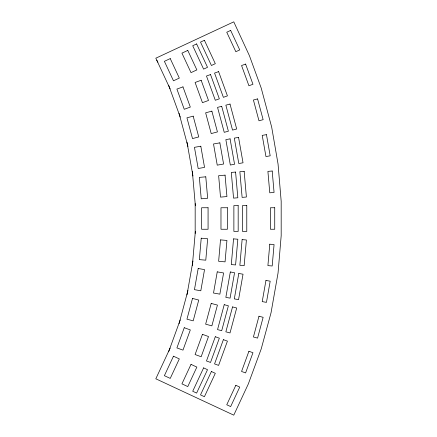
<?xml version="1.0" encoding="UTF-8"?>
<svg xmlns="http://www.w3.org/2000/svg" width="437" height="437" viewBox="0 0 437 437"><rect width="100%" height="100%" fill="white"/><g stroke="black" fill="none" stroke-linecap="round" stroke-linejoin="round"><path stroke-width="0.66" d="M192.367 265.483L195.366 231.206M186.981 294.899L192.952 261.015M179.05 323.741L187.954 290.507M168.633 351.774L180.208 319.971M170.119 348.125L155.818 378.797L233.773 415.15L248.314 383.97L261.228 348.863L271.038 312.766L278.052 272.978L281.182 235.701L281.182 201.299L278.052 164.022L271.688 127.162L261.228 88.137L249.461 55.805L233.773 21.85L155.818 58.203L170.119 88.875M156.768 60.246L157.894 62.196M168.633 85.226L180.208 117.029M179.05 113.259L187.954 146.493M186.981 142.101L192.952 175.985M192.367 171.517L195.366 205.794M195.17 203.549L195.17 233.451M201.228 238.192L199.354 259.616L205.783 260.179L207.657 238.755L201.228 238.192M220.51 239.88L218.637 261.304L225.06 261.867L226.934 240.443L220.51 239.88M233.549 238.864L231.299 264.571L235.587 264.942L237.832 239.236L233.549 238.864M242.12 239.613L239.869 265.319L244.152 265.696L246.402 239.989L242.12 239.613M269.776 244.19L267.903 265.614L272.191 265.986L274.065 244.567L269.776 244.19M198.185 268.487L194.454 289.665L200.807 290.785L204.538 269.613L198.185 268.487M217.244 271.852L213.513 293.03L219.866 294.15L223.597 272.972L217.244 271.852M230.326 271.972L225.847 297.384L230.081 298.132L234.56 272.721L230.326 271.972M238.799 273.469L234.314 298.881L238.553 299.629L243.032 274.212L238.799 273.469M265.953 280.439L262.216 301.617L266.455 302.36L270.186 281.188L265.953 280.439M192.515 298.405L186.949 319.174L193.181 320.845L198.748 300.077L192.515 298.405M211.208 303.415L205.641 324.183L211.874 325.855L217.44 305.086L211.208 303.415M224.23 304.676L217.55 329.602L221.701 330.716L228.382 305.791L224.23 304.676M232.539 306.905L225.858 331.83L230.009 332.939L236.69 308.014L232.539 306.905M258.983 316.213L253.416 336.987L257.573 338.101L263.134 317.328L258.983 316.213M184.256 327.712L176.903 347.918L182.966 350.124L190.319 329.919L184.256 327.712M202.446 334.332L195.088 354.538L201.151 356.745L208.504 336.539L202.446 334.332M215.304 336.725L206.477 360.973L210.519 362.442L219.347 338.194L215.304 336.725M223.389 339.664L214.562 363.912L218.604 365.387L227.426 341.139L223.389 339.664M248.921 351.25L241.563 371.455L245.605 372.925L252.963 352.719L248.921 351.25M173.478 356.188L164.388 375.678L170.239 378.404L179.323 358.914L173.478 356.188M191.018 364.371L181.929 383.855L187.779 386.581L196.863 367.096L191.018 364.371M203.62 367.872L192.717 391.257L196.612 393.076L207.52 369.691L203.62 367.872M211.415 371.505L200.512 394.895L204.407 396.714L215.315 373.324L211.415 371.505M235.843 385.27L226.754 404.76L230.654 406.579L239.738 387.089L235.843 385.27M196.612 43.924L192.717 45.743L203.62 69.128L207.52 67.309L196.612 43.924M204.407 40.286L200.512 42.105L211.415 65.495L215.315 63.676L204.407 40.286M170.239 58.596L164.388 61.322L173.478 80.812L179.323 78.086L170.239 58.596M187.779 50.419L181.929 53.145L191.018 72.629L196.863 69.904L187.779 50.419M230.654 30.421L226.754 32.24L235.843 51.73L239.738 49.911L230.654 30.421M210.519 74.558L206.477 76.027L215.304 100.275L219.347 98.806L210.519 74.558M218.604 71.613L214.562 73.088L223.389 97.336L227.426 95.861L218.604 71.613M182.966 86.876L176.903 89.082L184.256 109.288L190.319 107.081L182.966 86.876M201.151 80.255L195.088 82.462L202.446 102.668L208.504 100.461L201.151 80.255M245.605 64.075L241.563 65.545L248.921 85.75L252.963 84.281L245.605 64.075M221.701 106.284L217.55 107.398L224.23 132.324L228.382 131.209L221.701 106.284M230.009 104.061L225.858 105.17L232.539 130.095L236.69 128.986L230.009 104.061M193.181 116.155L186.949 117.826L192.515 138.595L198.748 136.923L193.181 116.155M211.874 111.145L205.641 112.817L211.208 133.585L217.44 131.914L211.874 111.145M257.573 98.899L253.416 100.013L258.983 120.787L263.134 119.672L257.573 98.899M230.081 138.868L225.847 139.616L230.326 165.028L234.56 164.279L230.081 138.868M238.553 137.371L234.314 138.119L238.799 163.531L243.032 162.788L238.553 137.371M200.807 146.215L194.454 147.335L198.185 168.513L204.538 167.387L200.807 146.215M219.866 142.85L213.513 143.97L217.244 165.148L223.597 164.028L219.866 142.85M266.455 134.64L262.216 135.383L265.953 156.561L270.186 155.812L266.455 134.64M235.587 172.058L231.299 172.429L233.549 198.136L237.832 197.764L235.587 172.058M244.152 171.304L239.869 171.681L242.12 197.387L246.402 197.011L244.152 171.304M205.783 176.821L199.354 177.384L201.228 198.808L207.657 198.245L205.783 176.821M225.06 175.133L218.637 175.696L220.51 197.12L226.934 196.557L225.06 175.133M272.191 171.014L267.903 171.386L269.776 192.81L274.065 192.433L272.191 171.014M238.176 205.598L233.877 205.598L233.877 231.402L238.176 231.402L238.176 205.598M246.779 205.598L242.475 205.598L242.475 231.402L246.779 231.402L246.779 205.598M208.072 207.75L201.621 207.75L201.621 229.25L208.072 229.25L208.072 207.75M227.426 207.75L220.975 207.75L220.975 229.25L227.426 229.25L227.426 207.75M274.731 207.75L270.432 207.75L270.432 229.25L274.731 229.25L274.731 207.75"/></g></svg>
